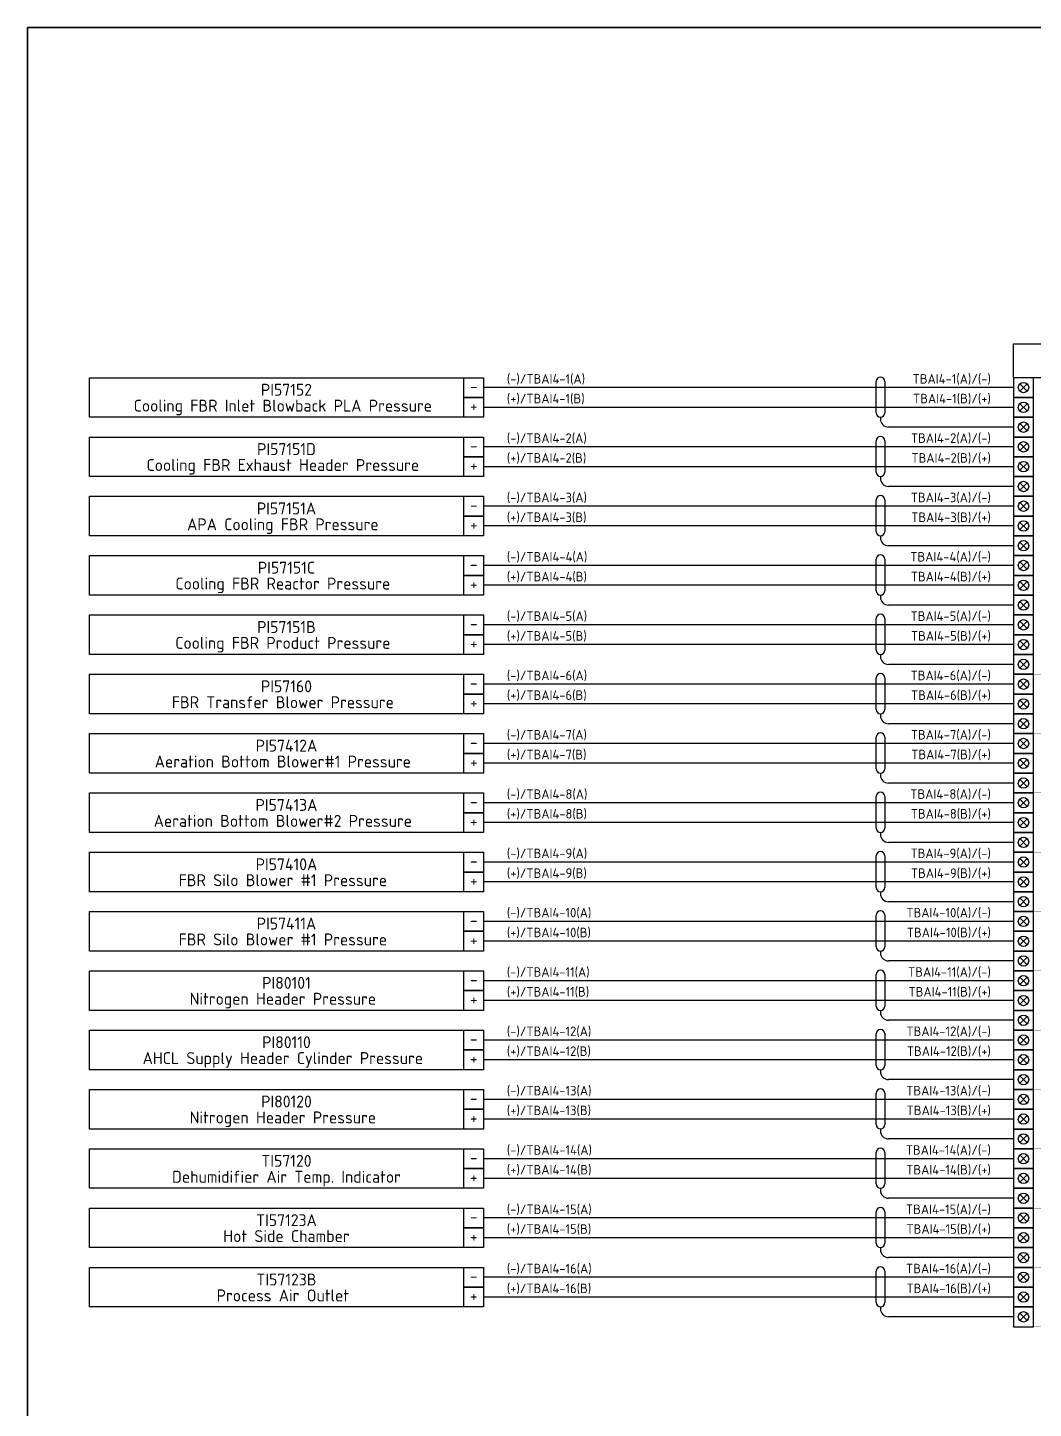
# Model space of a CAD drawing. Header units: inches. Extents: x 579627 to 667544, y 458630 to 507164.
# Drawn here: x 628174 to 629438, y 498140 to 499876 of the extents above; entities that cross this region are included whole.
import ezdxf
from ezdxf.enums import TextEntityAlignment as Align

# ---------------------------------------------------------------- set-up
doc = ezdxf.new("R2010")
doc.units = ezdxf.units.IN
doc.header["$MEASUREMENT"] = 0
doc.layers.add('HELPPOINT', color=7, linetype='Continuous')
doc.layers.add('power', color=7, linetype='Continuous')
doc.styles.add('HTX11', font='O8111901')
doc.styles.add('ISO3098B', font='ISO3098B.shx')

# ---------------------------------------------------------------- blocks, each defined once
blk = doc.blocks.new('TPA')
at = {"layer": 'HELPPOINT', "color": 4, "lineweight": 35}
for p, q in [((562706.8, 501946.4), (562706.8, 505019.3)), ((562706.8, 505019.3), (567131, 505019.3)), ((562706.8, 501946.4), (562706.8, 505019.3)), ((562706.8, 505019.3), (567131, 505019.3))]:
    blk.add_line(p, q, dxfattribs=at)
at = {"style": 'HTX11'}
for tag, p in [('A', (566704.3, 502037.1)), ('B', (567038.2, 501963.3))]:
    blk.add_attdef(tag, text='', height=16.8, dxfattribs=at).set_placement(p, align=Align.MIDDLE_CENTER)

msp = doc.modelspace()

# ---------------------------------------------------------------- linework, layer by layer
at = {"color": 4}
for p, q in [((629413.3, 499423.8), (628747.3, 499423.8)), ((629413.3, 499349.2), (628747.3, 499349.2)), ((629413.3, 499274.6), (628747.3, 499274.6)), ((629413.3, 499200), (628747.3, 499200)), ((629413.3, 499125.4), (628747.3, 499125.4)), ((629413.3, 499050.8), (628747.3, 499050.8)), ((629413.3, 498976.2), (628747.3, 498976.2)), ((629413.3, 498901.7), (628747.3, 498901.7)), ((629413.3, 498827.1), (628747.3, 498827.1)), ((629413.3, 498752.5), (628747.3, 498752.5)), ((629413.3, 498677.9), (628747.3, 498677.9)), ((629413.3, 498603.3), (628747.3, 498603.3)), ((629413.3, 498528.7), (628747.3, 498528.7)), ((629413.3, 498454.1), (628747.3, 498454.1)), ((629413.3, 498379.6), (628747.3, 498379.6)), ((629413.3, 498305), (628747.3, 498305))]:
    msp.add_line(p, q, dxfattribs=at)
at = {"color": 1}
for p, q in [((629430.4, 499428.4), (629421.1, 499419.1)), ((629421.1, 499428.4), (629430.4, 499419.1)), ((629430.4, 499353.8), (629421.1, 499344.5)), ((629421.1, 499353.8), (629430.4, 499344.5)), ((629430.4, 499279.2), (629421.1, 499270)), ((629421.1, 499279.2), (629430.4, 499270)), ((629430.4, 499204.6), (629421.1, 499195.4)), ((629421.1, 499204.6), (629430.4, 499195.4)), ((629430.4, 499130), (629421.1, 499120.8)), ((629421.1, 499130), (629430.4, 499120.8)), ((629430.4, 499055.5), (629421.1, 499046.2)), ((629421.1, 499055.5), (629430.4, 499046.2)), ((629430.4, 498980.9), (629421.1, 498971.6)), ((629421.1, 498980.9), (629430.4, 498971.6)), ((629430.4, 498906.3), (629421.1, 498897)), ((629421.1, 498906.3), (629430.4, 498897)), ((629430.4, 498831.7), (629421.1, 498822.4)), ((629421.1, 498831.7), (629430.4, 498822.4)), ((629430.4, 498757.1), (629421.1, 498747.9)), ((629421.1, 498757.1), (629430.4, 498747.9)), ((629430.4, 498682.5), (629421.1, 498673.3)), ((629421.1, 498682.5), (629430.4, 498673.3)), ((629430.4, 498607.9), (629421.1, 498598.7)), ((629421.1, 498607.9), (629430.4, 498598.7)), ((629430.4, 498533.4), (629421.1, 498524.1)), ((629421.1, 498533.4), (629430.4, 498524.1)), ((629430.4, 498458.8), (629421.1, 498449.5)), ((629421.1, 498458.8), (629430.4, 498449.5)), ((629430.4, 498384.2), (629421.1, 498374.9)), ((629421.1, 498384.2), (629430.4, 498374.9)), ((629430.4, 498309.6), (629421.1, 498300.4)), ((629421.1, 498309.6), (629430.4, 498300.4))]:
    msp.add_line(p, q, dxfattribs=at)
at = {"color": 0}
for p, q in [((629430.4, 499403.5), (629421.1, 499394.3)), ((629421.1, 499403.5), (629430.4, 499394.3)), ((629413.3, 499398.9), (628747.3, 499398.9)), ((629413.3, 499324.3), (628747.3, 499324.3)), ((629430.4, 499328.9), (629421.1, 499319.7)), ((629421.1, 499328.9), (629430.4, 499319.7)), ((629413.3, 499249.7), (628747.3, 499249.7)), ((629430.4, 499254.3), (629421.1, 499245.1)), ((629421.1, 499254.3), (629430.4, 499245.1)), ((629430.4, 499179.8), (629421.1, 499170.5)), ((629421.1, 499179.8), (629430.4, 499170.5)), ((629413.3, 499175.1), (628747.3, 499175.1)), ((629413.3, 499100.6), (628747.3, 499100.6)), ((629430.4, 499105.2), (629421.1, 499095.9)), ((629421.1, 499105.2), (629430.4, 499095.9)), ((629413.3, 499026), (628747.3, 499026)), ((629430.4, 499030.6), (629421.1, 499021.3)), ((629421.1, 499030.6), (629430.4, 499021.3)), ((629413.3, 498951.4), (628747.3, 498951.4)), ((629430.4, 498956), (629421.1, 498946.8)), ((629421.1, 498956), (629430.4, 498946.8)), ((629413.3, 498876.8), (628747.3, 498876.8)), ((629430.4, 498881.4), (629421.1, 498872.2)), ((629421.1, 498881.4), (629430.4, 498872.2)), ((629413.3, 498802.2), (628747.3, 498802.2)), ((629430.4, 498806.8), (629421.1, 498797.6)), ((629421.1, 498806.8), (629430.4, 498797.6)), ((629413.3, 498727.6), (628747.3, 498727.6)), ((629430.4, 498732.3), (629421.1, 498723)), ((629421.1, 498732.3), (629430.4, 498723)), ((629430.4, 498657.7), (629421.1, 498648.4)), ((629421.1, 498657.7), (629430.4, 498648.4)), ((629413.3, 498653), (628747.3, 498653)), ((629413.3, 498578.5), (628747.3, 498578.5)), ((629430.4, 498583.1), (629421.1, 498573.8)), ((629421.1, 498583.1), (629430.4, 498573.8)), ((629413.3, 498503.9), (628747.3, 498503.9)), ((629430.4, 498508.5), (629421.1, 498499.2)), ((629421.1, 498508.5), (629430.4, 498499.2)), ((629430.4, 498433.9), (629421.1, 498424.7)), ((629421.1, 498433.9), (629430.4, 498424.7)), ((629413.3, 498429.3), (628747.3, 498429.3)), ((629413.3, 498354.7), (628747.3, 498354.7)), ((629430.4, 498359.3), (629421.1, 498350.1)), ((629421.1, 498359.3), (629430.4, 498350.1)), ((629413.3, 498280.1), (628747.3, 498280.1)), ((629430.4, 498284.7), (629421.1, 498275.5)), ((629421.1, 498284.7), (629430.4, 498275.5))]:
    msp.add_line(p, q, dxfattribs=at)
at = {"color": 3}
for p, q in [((629246.1, 499386.5), (629246.1, 499384)), ((629413.3, 499374), (629256.1, 499374)), ((629430.4, 499378.7), (629421.1, 499369.4)), ((629421.1, 499378.7), (629430.4, 499369.4)), ((629246.1, 499311.9), (629246.1, 499309.4)), ((629413.3, 499299.4), (629256.1, 499299.4)), ((629430.4, 499304.1), (629421.1, 499294.8)), ((629421.1, 499304.1), (629430.4, 499294.8)), ((629246.1, 499237.3), (629246.1, 499234.9)), ((629430.4, 499229.5), (629421.1, 499220.2)), ((629421.1, 499229.5), (629430.4, 499220.2)), ((629413.3, 499224.9), (629256.1, 499224.9)), ((629246.1, 499162.7), (629246.1, 499160.3)), ((629413.3, 499150.3), (629256.1, 499150.3)), ((629430.4, 499154.9), (629421.1, 499145.7)), ((629421.1, 499154.9), (629430.4, 499145.7)), ((629246.1, 499088.1), (629246.1, 499085.7)), ((629413.3, 499075.7), (629256.1, 499075.7)), ((629430.4, 499080.3), (629421.1, 499071.1)), ((629421.1, 499080.3), (629430.4, 499071.1)), ((629246.1, 499013.6), (629246.1, 499011.1)), ((629430.4, 499005.7), (629421.1, 498996.5)), ((629421.1, 499005.7), (629430.4, 498996.5)), ((629413.3, 499001.1), (629256.1, 499001.1)), ((629246.1, 498939), (629246.1, 498936.5)), ((629413.3, 498926.5), (629256.1, 498926.5)), ((629430.4, 498931.1), (629421.1, 498921.9)), ((629421.1, 498931.1), (629430.4, 498921.9)), ((629246.1, 498864.4), (629246.1, 498861.9)), ((629413.3, 498851.9), (629256.1, 498851.9)), ((629430.4, 498856.6), (629421.1, 498847.3)), ((629421.1, 498856.6), (629430.4, 498847.3)), ((629246.1, 498789.8), (629246.1, 498787.3)), ((629430.4, 498782), (629421.1, 498772.7)), ((629421.1, 498782), (629430.4, 498772.7)), ((629413.3, 498777.3), (629256.1, 498777.3)), ((629246.1, 498715.2), (629246.1, 498712.8)), ((629413.3, 498702.8), (629256.1, 498702.8)), ((629430.4, 498707.4), (629421.1, 498698.1)), ((629421.1, 498707.4), (629430.4, 498698.1)), ((629246.1, 498640.6), (629246.1, 498638.2)), ((629413.3, 498628.2), (629256.1, 498628.2)), ((629430.4, 498632.8), (629421.1, 498623.6)), ((629421.1, 498632.8), (629430.4, 498623.6)), ((629246.1, 498566), (629246.1, 498563.6)), ((629413.3, 498553.6), (629256.1, 498553.6)), ((629430.4, 498558.2), (629421.1, 498549)), ((629421.1, 498558.2), (629430.4, 498549)), ((629246.1, 498491.5), (629246.1, 498489)), ((629430.4, 498483.6), (629421.1, 498474.4)), ((629421.1, 498483.6), (629430.4, 498474.4)), ((629413.3, 498479), (629256.1, 498479)), ((629246.1, 498416.9), (629246.1, 498414.4)), ((629413.3, 498404.4), (629256.1, 498404.4)), ((629430.4, 498409), (629421.1, 498399.8)), ((629421.1, 498409), (629430.4, 498399.8)), ((629246.1, 498342.3), (629246.1, 498339.8)), ((629413.3, 498329.8), (629256.1, 498329.8)), ((629430.4, 498334.5), (629421.1, 498325.2)), ((629421.1, 498334.5), (629430.4, 498325.2)), ((629246.1, 498267.7), (629246.1, 498265.3)), ((629430.4, 498259.9), (629421.1, 498250.6)), ((629421.1, 498259.9), (629430.4, 498250.6)), ((629413.3, 498255.3), (629256.1, 498255.3))]:
    msp.add_line(p, q, dxfattribs=at)
at = {"color": 4}
msp.add_lwpolyline([(629413.3, 499478.7), (629594.7, 499478.7), (629594.7, 499436.2), (629413.3, 499436.2)], close=True, dxfattribs=at)
at = {"color": 2}
for points in [[(628252, 499436.2), (628747.3, 499436.2), (628747.3, 499386.5), (628252, 499386.5)], [(628252, 499361.6), (628747.3, 499361.6), (628747.3, 499311.9), (628252, 499311.9)], [(628252, 499287), (628747.3, 499287), (628747.3, 499237.3), (628252, 499237.3)], [(628252, 499212.4), (628747.3, 499212.4), (628747.3, 499162.7), (628252, 499162.7)], [(628252, 499137.8), (628747.3, 499137.8), (628747.3, 499088.1), (628252, 499088.1)], [(628252, 499063.3), (628747.3, 499063.3), (628747.3, 499013.5), (628252, 499013.5)], [(628252, 498988.7), (628747.3, 498988.7), (628747.3, 498939), (628252, 498939)], [(628252, 498914.1), (628747.3, 498914.1), (628747.3, 498864.4), (628252, 498864.4)], [(628252, 498839.5), (628747.3, 498839.5), (628747.3, 498789.8), (628252, 498789.8)], [(628252, 498764.9), (628747.3, 498764.9), (628747.3, 498715.2), (628252, 498715.2)], [(628252, 498690.3), (628747.3, 498690.3), (628747.3, 498640.6), (628252, 498640.6)], [(628252, 498615.7), (628747.3, 498615.7), (628747.3, 498566), (628252, 498566)], [(628252, 498541.2), (628747.3, 498541.2), (628747.3, 498491.4), (628252, 498491.4)], [(628252, 498466.6), (628747.3, 498466.6), (628747.3, 498416.9), (628252, 498416.9)], [(628252, 498392), (628747.3, 498392), (628747.3, 498342.3), (628252, 498342.3)], [(628252, 498317.4), (628747.3, 498317.4), (628747.3, 498267.7), (628252, 498267.7)]]:
    msp.add_lwpolyline(points, close=True, dxfattribs=at)
at = {"color": 0}
for points in [[(628722.4, 499436.2), (628747.3, 499436.2), (628747.3, 499411.3), (628722.4, 499411.3)], [(628722.4, 499411.3), (628747.3, 499411.3), (628747.3, 499386.5), (628722.4, 499386.5)], [(629438.2, 499411.3), (629413.3, 499411.3), (629413.3, 499386.5), (629438.2, 499386.5)], [(628722.4, 499361.6), (628747.3, 499361.6), (628747.3, 499336.7), (628722.4, 499336.7)], [(628722.4, 499336.7), (628747.3, 499336.7), (628747.3, 499311.9), (628722.4, 499311.9)], [(629438.2, 499336.7), (629413.3, 499336.7), (629413.3, 499311.9), (629438.2, 499311.9)], [(628722.4, 499287), (628747.3, 499287), (628747.3, 499262.2), (628722.4, 499262.2)], [(628722.4, 499262.2), (628747.3, 499262.2), (628747.3, 499237.3), (628722.4, 499237.3)], [(629438.2, 499262.2), (629413.3, 499262.2), (629413.3, 499237.3), (629438.2, 499237.3)], [(628722.4, 499212.4), (628747.3, 499212.4), (628747.3, 499187.6), (628722.4, 499187.6)], [(628722.4, 499187.6), (628747.3, 499187.6), (628747.3, 499162.7), (628722.4, 499162.7)], [(629438.2, 499187.6), (629413.3, 499187.6), (629413.3, 499162.7), (629438.2, 499162.7)], [(628722.4, 499137.8), (628747.3, 499137.8), (628747.3, 499113), (628722.4, 499113)], [(628722.4, 499113), (628747.3, 499113), (628747.3, 499088.1), (628722.4, 499088.1)], [(629438.2, 499113), (629413.3, 499113), (629413.3, 499088.1), (629438.2, 499088.1)], [(628722.4, 499063.3), (628747.3, 499063.3), (628747.3, 499038.4), (628722.4, 499038.4)], [(628722.4, 499038.4), (628747.3, 499038.4), (628747.3, 499013.5), (628722.4, 499013.5)], [(629438.2, 499038.4), (629413.3, 499038.4), (629413.3, 499013.5), (629438.2, 499013.5)], [(628722.4, 498988.7), (628747.3, 498988.7), (628747.3, 498963.8), (628722.4, 498963.8)], [(628722.4, 498963.8), (628747.3, 498963.8), (628747.3, 498939), (628722.4, 498939)], [(629438.2, 498963.8), (629413.3, 498963.8), (629413.3, 498939), (629438.2, 498939)], [(628722.4, 498914.1), (628747.3, 498914.1), (628747.3, 498889.2), (628722.4, 498889.2)], [(628722.4, 498889.2), (628747.3, 498889.2), (628747.3, 498864.4), (628722.4, 498864.4)], [(629438.2, 498889.2), (629413.3, 498889.2), (629413.3, 498864.4), (629438.2, 498864.4)], [(628722.4, 498839.5), (628747.3, 498839.5), (628747.3, 498814.6), (628722.4, 498814.6)], [(628722.4, 498814.6), (628747.3, 498814.6), (628747.3, 498789.8), (628722.4, 498789.8)], [(629438.2, 498814.6), (629413.3, 498814.6), (629413.3, 498789.8), (629438.2, 498789.8)], [(628722.4, 498764.9), (628747.3, 498764.9), (628747.3, 498740.1), (628722.4, 498740.1)], [(628722.4, 498740.1), (628747.3, 498740.1), (628747.3, 498715.2), (628722.4, 498715.2)], [(629438.2, 498740.1), (629413.3, 498740.1), (629413.3, 498715.2), (629438.2, 498715.2)], [(628722.4, 498690.3), (628747.3, 498690.3), (628747.3, 498665.5), (628722.4, 498665.5)], [(628722.4, 498665.5), (628747.3, 498665.5), (628747.3, 498640.6), (628722.4, 498640.6)], [(629438.2, 498665.5), (629413.3, 498665.5), (629413.3, 498640.6), (629438.2, 498640.6)], [(628722.4, 498615.7), (628747.3, 498615.7), (628747.3, 498590.9), (628722.4, 498590.9)], [(628722.4, 498590.9), (628747.3, 498590.9), (628747.3, 498566), (628722.4, 498566)], [(629438.2, 498590.9), (629413.3, 498590.9), (629413.3, 498566), (629438.2, 498566)], [(628722.4, 498541.2), (628747.3, 498541.2), (628747.3, 498516.3), (628722.4, 498516.3)], [(628722.4, 498516.3), (628747.3, 498516.3), (628747.3, 498491.4), (628722.4, 498491.4)], [(629438.2, 498516.3), (629413.3, 498516.3), (629413.3, 498491.4), (629438.2, 498491.4)], [(628722.4, 498466.6), (628747.3, 498466.6), (628747.3, 498441.7), (628722.4, 498441.7)], [(628722.4, 498441.7), (628747.3, 498441.7), (628747.3, 498416.9), (628722.4, 498416.9)], [(629438.2, 498441.7), (629413.3, 498441.7), (629413.3, 498416.9), (629438.2, 498416.9)], [(628722.4, 498392), (628747.3, 498392), (628747.3, 498367.1), (628722.4, 498367.1)], [(628722.4, 498367.1), (628747.3, 498367.1), (628747.3, 498342.3), (628722.4, 498342.3)], [(629438.2, 498367.1), (629413.3, 498367.1), (629413.3, 498342.3), (629438.2, 498342.3)], [(628722.4, 498317.4), (628747.3, 498317.4), (628747.3, 498292.5), (628722.4, 498292.5)], [(628722.4, 498292.5), (628747.3, 498292.5), (628747.3, 498267.7), (628722.4, 498267.7)], [(629438.2, 498292.5), (629413.3, 498292.5), (629413.3, 498267.7), (629438.2, 498267.7)]]:
    msp.add_lwpolyline(points, close=True, dxfattribs=at)
at = {"color": 3}
for points in [[(629240.6, 499392), (629240.6, 499392), (629240.6, 499431.5)], [(629251.6, 499431.5), (629251.6, 499392)], [(629240.6, 499317.4), (629240.6, 499317.4), (629240.6, 499356.9)], [(629251.6, 499356.9), (629251.6, 499317.4)], [(629240.6, 499242.8), (629240.6, 499242.8), (629240.6, 499282.4)], [(629251.6, 499282.4), (629251.6, 499242.8)], [(629240.6, 499168.2), (629240.6, 499168.2), (629240.6, 499207.8)], [(629251.6, 499207.8), (629251.6, 499168.2)], [(629240.6, 499093.6), (629240.6, 499093.6), (629240.6, 499133.2)], [(629251.6, 499133.2), (629251.6, 499093.6)], [(629240.6, 499019.1), (629240.6, 499019.1), (629240.6, 499058.6)], [(629251.6, 499058.6), (629251.6, 499019.1)], [(629240.6, 498944.5), (629240.6, 498944.5), (629240.6, 498984)], [(629251.6, 498984), (629251.6, 498944.5)], [(629240.6, 498869.9), (629240.6, 498869.9), (629240.6, 498909.4)], [(629251.6, 498909.4), (629251.6, 498869.9)], [(629240.6, 498795.3), (629240.6, 498795.3), (629240.6, 498834.9)], [(629251.6, 498834.9), (629251.6, 498795.3)], [(629240.6, 498720.7), (629240.6, 498720.7), (629240.6, 498760.3)], [(629251.6, 498760.3), (629251.6, 498720.7)], [(629240.6, 498646.1), (629240.6, 498646.1), (629240.6, 498685.7)], [(629251.6, 498685.7), (629251.6, 498646.1)], [(629240.6, 498571.5), (629240.6, 498571.5), (629240.6, 498611.1)], [(629251.6, 498611.1), (629251.6, 498571.5)], [(629240.6, 498497), (629240.6, 498497), (629240.6, 498536.5)], [(629251.6, 498536.5), (629251.6, 498497)], [(629240.6, 498422.4), (629240.6, 498422.4), (629240.6, 498461.9)], [(629251.6, 498461.9), (629251.6, 498422.4)], [(629240.6, 498347.8), (629240.6, 498347.8), (629240.6, 498387.3)], [(629251.6, 498387.3), (629251.6, 498347.8)], [(629240.6, 498273.2), (629240.6, 498273.2), (629240.6, 498312.8)], [(629251.6, 498312.8), (629251.6, 498273.2)]]:
    msp.add_lwpolyline(points, dxfattribs=at)
at = {"color": 0, "const_width": 0.3}
for points in [[(629413.3, 499436.2), (629594.7, 499436.2), (629594.7, 499361.6), (629413.3, 499361.6), (629413.3, 499436.2)], [(629413.3, 499361.6), (629594.7, 499361.6), (629594.7, 499287), (629413.3, 499287), (629413.3, 499361.6)], [(629413.3, 499287), (629594.7, 499287), (629594.7, 499212.4), (629413.3, 499212.4), (629413.3, 499287)], [(629413.3, 499212.4), (629594.7, 499212.4), (629594.7, 499137.8), (629413.3, 499137.8), (629413.3, 499212.4)], [(629413.3, 499137.8), (629594.7, 499137.8), (629594.7, 499063.3), (629413.3, 499063.3), (629413.3, 499137.8)], [(629413.3, 499063.3), (629594.7, 499063.3), (629594.7, 498988.7), (629413.3, 498988.7), (629413.3, 499063.3)], [(629413.3, 498988.7), (629594.7, 498988.7), (629594.7, 498914.1), (629413.3, 498914.1), (629413.3, 498988.7)], [(629413.3, 498914.1), (629594.7, 498914.1), (629594.7, 498839.5), (629413.3, 498839.5), (629413.3, 498914.1)], [(629413.3, 498839.5), (629594.7, 498839.5), (629594.7, 498764.9), (629413.3, 498764.9), (629413.3, 498839.5)], [(629413.3, 498764.9), (629594.7, 498764.9), (629594.7, 498690.3), (629413.3, 498690.3), (629413.3, 498764.9)], [(629413.3, 498690.3), (629594.7, 498690.3), (629594.7, 498615.7), (629413.3, 498615.7), (629413.3, 498690.3)], [(629413.3, 498615.7), (629594.7, 498615.7), (629594.7, 498541.2), (629413.3, 498541.2), (629413.3, 498615.7)], [(629413.3, 498541.2), (629594.7, 498541.2), (629594.7, 498466.6), (629413.3, 498466.6), (629413.3, 498541.2)], [(629413.3, 498466.6), (629594.7, 498466.6), (629594.7, 498392), (629413.3, 498392), (629413.3, 498466.6)], [(629413.3, 498392), (629594.7, 498392), (629594.7, 498317.4), (629413.3, 498317.4), (629413.3, 498392)], [(629413.3, 498317.4), (629594.7, 498317.4), (629594.7, 498242.8), (629413.3, 498242.8), (629413.3, 498317.4)]]:
    msp.add_lwpolyline(points, dxfattribs=at)
at = {"color": 1}
for points in [[(629438.2, 499436.2), (629413.3, 499436.2), (629413.3, 499411.3), (629438.2, 499411.3)], [(629438.2, 499361.6), (629413.3, 499361.6), (629413.3, 499336.7), (629438.2, 499336.7)], [(629438.2, 499287), (629413.3, 499287), (629413.3, 499262.2), (629438.2, 499262.2)], [(629438.2, 499212.4), (629413.3, 499212.4), (629413.3, 499187.6), (629438.2, 499187.6)], [(629438.2, 499137.8), (629413.3, 499137.8), (629413.3, 499113), (629438.2, 499113)], [(629438.2, 499063.3), (629413.3, 499063.3), (629413.3, 499038.4), (629438.2, 499038.4)], [(629438.2, 498988.7), (629413.3, 498988.7), (629413.3, 498963.8), (629438.2, 498963.8)], [(629438.2, 498914.1), (629413.3, 498914.1), (629413.3, 498889.2), (629438.2, 498889.2)], [(629438.2, 498839.5), (629413.3, 498839.5), (629413.3, 498814.6), (629438.2, 498814.6)], [(629438.2, 498764.9), (629413.3, 498764.9), (629413.3, 498740.1), (629438.2, 498740.1)], [(629438.2, 498690.3), (629413.3, 498690.3), (629413.3, 498665.5), (629438.2, 498665.5)], [(629438.2, 498615.7), (629413.3, 498615.7), (629413.3, 498590.9), (629438.2, 498590.9)], [(629438.2, 498541.2), (629413.3, 498541.2), (629413.3, 498516.3), (629438.2, 498516.3)], [(629438.2, 498466.6), (629413.3, 498466.6), (629413.3, 498441.7), (629438.2, 498441.7)], [(629438.2, 498392), (629413.3, 498392), (629413.3, 498367.1), (629438.2, 498367.1)], [(629438.2, 498317.4), (629413.3, 498317.4), (629413.3, 498292.5), (629438.2, 498292.5)]]:
    msp.add_lwpolyline(points, close=True, dxfattribs=at)
at = {"color": 3}
for points in [[(629438.2, 499386.5), (629413.3, 499386.5), (629413.3, 499361.6), (629438.2, 499361.6)], [(629438.2, 499311.9), (629413.3, 499311.9), (629413.3, 499287), (629438.2, 499287)], [(629438.2, 499237.3), (629413.3, 499237.3), (629413.3, 499212.4), (629438.2, 499212.4)], [(629438.2, 499162.7), (629413.3, 499162.7), (629413.3, 499137.8), (629438.2, 499137.8)], [(629438.2, 499088.1), (629413.3, 499088.1), (629413.3, 499063.3), (629438.2, 499063.3)], [(629438.2, 499013.5), (629413.3, 499013.5), (629413.3, 498988.7), (629438.2, 498988.7)], [(629438.2, 498939), (629413.3, 498939), (629413.3, 498914.1), (629438.2, 498914.1)], [(629438.2, 498864.4), (629413.3, 498864.4), (629413.3, 498839.5), (629438.2, 498839.5)], [(629438.2, 498789.8), (629413.3, 498789.8), (629413.3, 498764.9), (629438.2, 498764.9)], [(629438.2, 498715.2), (629413.3, 498715.2), (629413.3, 498690.3), (629438.2, 498690.3)], [(629438.2, 498640.6), (629413.3, 498640.6), (629413.3, 498615.7), (629438.2, 498615.7)], [(629438.2, 498566), (629413.3, 498566), (629413.3, 498541.2), (629438.2, 498541.2)], [(629438.2, 498491.4), (629413.3, 498491.4), (629413.3, 498466.6), (629438.2, 498466.6)], [(629438.2, 498416.9), (629413.3, 498416.9), (629413.3, 498392), (629438.2, 498392)], [(629438.2, 498342.3), (629413.3, 498342.3), (629413.3, 498317.4), (629438.2, 498317.4)], [(629438.2, 498267.7), (629413.3, 498267.7), (629413.3, 498242.8), (629438.2, 498242.8)]]:
    msp.add_lwpolyline(points, close=True, dxfattribs=at)
at = {"color": 1}
for centre in [(629425.8, 499423.8), (629425.8, 499349.2), (629425.8, 499274.6), (629425.8, 499200), (629425.8, 499125.4), (629425.8, 499050.8), (629425.8, 498976.2), (629425.8, 498901.7), (629425.8, 498827.1), (629425.8, 498752.5), (629425.8, 498677.9), (629425.8, 498603.3), (629425.8, 498528.7), (629425.8, 498454.1), (629425.8, 498379.6), (629425.8, 498305)]:
    msp.add_circle(centre, 6.54, dxfattribs=at)
at = {"color": 0}
for centre in [(629425.8, 499398.9), (629425.8, 499324.3), (629425.8, 499249.7), (629425.8, 499175.1), (629425.8, 499100.6), (629425.8, 499026), (629425.8, 498951.4), (629425.8, 498876.8), (629425.8, 498802.2), (629425.8, 498727.6), (629425.8, 498653), (629425.8, 498578.5), (629425.8, 498503.9), (629425.8, 498429.3), (629425.8, 498354.7), (629425.8, 498280.1)]:
    msp.add_circle(centre, 6.54, dxfattribs=at)
at = {"color": 3}
for centre in [(629425.8, 499374), (629425.8, 499299.4), (629425.8, 499224.9), (629425.8, 499150.3), (629425.8, 499075.7), (629425.8, 499001.1), (629425.8, 498926.5), (629425.8, 498851.9), (629425.8, 498777.3), (629425.8, 498702.8), (629425.8, 498628.2), (629425.8, 498553.6), (629425.8, 498479), (629425.8, 498404.4), (629425.8, 498329.8), (629425.8, 498255.3)]:
    msp.add_circle(centre, 6.54, dxfattribs=at)
for centre, radius, start, end in [((629246.1, 499431.5), 5.5, 0, 180), ((629246.1, 499392), 5.5, 180, 0), ((629256.1, 499384), 10, 180, 270), ((629246.1, 499356.9), 5.5, 0, 180), ((629246.1, 499317.4), 5.5, 180, 0), ((629256.1, 499309.4), 10, 180, 270), ((629246.1, 499282.4), 5.5, 0, 180), ((629246.1, 499242.8), 5.5, 180, 0), ((629256.1, 499234.9), 10, 180, 270), ((629246.1, 499207.8), 5.5, 0, 180), ((629246.1, 499168.2), 5.5, 180, 0), ((629256.1, 499160.3), 10, 180, 270), ((629246.1, 499133.2), 5.5, 0, 180), ((629246.1, 499093.6), 5.5, 180, 0), ((629256.1, 499085.7), 10, 180, 270), ((629246.1, 499058.6), 5.5, 0, 180), ((629246.1, 499019.1), 5.5, 180, 0), ((629256.1, 499011.1), 10, 180, 270), ((629246.1, 498984), 5.5, 0, 180), ((629246.1, 498944.5), 5.5, 180, 0), ((629256.1, 498936.5), 10, 180, 270), ((629246.1, 498909.4), 5.5, 0, 180), ((629246.1, 498869.9), 5.5, 180, 0), ((629256.1, 498861.9), 10, 180, 270), ((629246.1, 498834.9), 5.5, 0, 180), ((629246.1, 498795.3), 5.5, 180, 0), ((629256.1, 498787.3), 10, 180, 270), ((629246.1, 498760.3), 5.5, 0, 180), ((629246.1, 498720.7), 5.5, 180, 0), ((629256.1, 498712.8), 10, 180, 270), ((629246.1, 498685.7), 5.5, 0, 180), ((629246.1, 498646.1), 5.5, 180, 0), ((629256.1, 498638.2), 10, 180, 270), ((629246.1, 498611.1), 5.5, 0, 180), ((629246.1, 498571.5), 5.5, 180, 0), ((629256.1, 498563.6), 10, 180, 270), ((629246.1, 498536.5), 5.5, 0, 180), ((629246.1, 498497), 5.5, 180, 0), ((629256.1, 498489), 10, 180, 270), ((629246.1, 498461.9), 5.5, 0, 180), ((629246.1, 498422.4), 5.5, 180, 0), ((629256.1, 498414.4), 10, 180, 270), ((629246.1, 498387.3), 5.5, 0, 180), ((629246.1, 498347.8), 5.5, 180, 0), ((629256.1, 498339.8), 10, 180, 270), ((629246.1, 498312.8), 5.5, 0, 180), ((629246.1, 498273.2), 5.5, 180, 0), ((629256.1, 498265.3), 10, 180, 270)]:
    msp.add_arc(centre, radius, start, end, dxfattribs=at)

# ---------------------------------------------------------------- block references
at = {"xscale": 0.8800000000046566, "yscale": 0.8800000000046566, "zscale": 0.8800000000000001}
msp.add_blockref('TPA', (132992.5, 55459.4), dxfattribs=at)

# ---------------------------------------------------------------- texts
at = {"color": 4, "style": 'ISO3098B'}
for s, p in [('(-)/TBAI4-1(A)', (628776.6, 499428.7)), ('(-)/TBAI4-2(A)', (628776.6, 499354.2)), ('(-)/TBAI4-3(A)', (628776.6, 499279.6)), ('(-)/TBAI4-4(A)', (628776.6, 499205)), ('(-)/TBAI4-5(A)', (628776.6, 499130.4)), ('(-)/TBAI4-6(A)', (628776.6, 499055.8)), ('(-)/TBAI4-7(A)', (628776.6, 498981.2)), ('(-)/TBAI4-8(A)', (628776.6, 498906.6)), ('(-)/TBAI4-9(A)', (628776.6, 498832.1)), ('(-)/TBAI4-10(A)', (628776.6, 498757.5)), ('(-)/TBAI4-11(A)', (628776.6, 498682.9)), ('(-)/TBAI4-12(A)', (628776.6, 498608.3)), ('(-)/TBAI4-13(A)', (628776.6, 498533.7)), ('(-)/TBAI4-14(A)', (628776.6, 498459.1)), ('(-)/TBAI4-15(A)', (628776.6, 498384.5)), ('(-)/TBAI4-16(A)', (628776.6, 498310))]:
    msp.add_text(s, height=12, dxfattribs=at).set_placement(p)
for s, p in [('TBAI4-1(A)/(-)', (629384.8, 499428.7)), ('TBAI4-2(A)/(-)', (629384.8, 499354.2)), ('TBAI4-3(A)/(-)', (629384.8, 499279.6)), ('TBAI4-4(A)/(-)', (629384.8, 499205)), ('TBAI4-5(A)/(-)', (629384.8, 499130.4)), ('TBAI4-6(A)/(-)', (629384.8, 499055.8)), ('TBAI4-7(A)/(-)', (629384.8, 498981.2)), ('TBAI4-8(A)/(-)', (629384.8, 498906.6)), ('TBAI4-9(A)/(-)', (629384.8, 498832.1)), ('TBAI4-10(A)/(-)', (629384.8, 498757.5)), ('TBAI4-11(A)/(-)', (629384.8, 498682.9)), ('TBAI4-12(A)/(-)', (629384.8, 498608.3)), ('TBAI4-13(A)/(-)', (629384.8, 498533.7)), ('TBAI4-14(A)/(-)', (629384.8, 498459.1)), ('TBAI4-15(A)/(-)', (629384.8, 498384.5)), ('TBAI4-16(A)/(-)', (629384.8, 498310))]:
    msp.add_text(s, height=12, dxfattribs=at).set_placement(p, align=Align.RIGHT)
for s, p in [('PI57152', (628499.7, 499421)), ('Cooling FBR Inlet Blowback PLA Pressure ', (628499.7, 499401)), ('PI57151D', (628499.7, 499346.4)), ('Cooling FBR Exhaust Header Pressure ', (628499.7, 499326.4)), ('PI57151A', (628499.7, 499271.8)), ('APA Cooling FBR Pressure ', (628499.7, 499251.8)), ('PI57151C', (628499.7, 499197.3)), ('Cooling FBR Reactor Pressure ', (628499.7, 499177.3)), ('PI57151B', (628499.7, 499122.7)), ('Cooling FBR Product Pressure ', (628499.7, 499102.7)), ('PI57160', (628499.7, 499048.1)), ('FBR Transfer Blower Pressure ', (628499.7, 499028.1)), ('PI57412A', (628499.7, 498973.5)), ('Aeration Bottom Blower#1 Pressure ', (628499.7, 498953.5)), ('PI57413A', (628499.7, 498898.9)), ('Aeration Bottom Blower#2 Pressure ', (628499.7, 498878.9)), ('PI57410A', (628499.7, 498824.3)), ('FBR Silo Blower #1 Pressure ', (628499.7, 498804.3)), ('PI57411A', (628499.7, 498749.8)), ('FBR Silo Blower #1 Pressure ', (628499.7, 498729.8)), ('PI80101', (628499.7, 498675.2)), ('Nitrogen Header Pressure ', (628499.7, 498655.2)), ('PI80110', (628499.7, 498600.6)), ('AHCL Supply Header Cylinder Pressure ', (628499.7, 498580.6)), ('PI80120', (628499.7, 498526)), ('Nitrogen Header Pressure ', (628499.7, 498506)), ('TI57120', (628499.7, 498451.4)), ('Dehumidifier Air Temp. Indicator', (628499.7, 498431.4)), ('TI57123A', (628499.7, 498376.8)), ('Hot Side Chamber', (628499.7, 498356.8)), ('TI57123B', (628499.7, 498302.2)), ('Process Air Outlet ', (628499.7, 498282.2))]:
    msp.add_text(s, height=15, dxfattribs=at).set_placement(p, align=Align.MIDDLE_CENTER)
at = {"color": 0, "style": 'ISO3098B'}
for s, p in [('(+)/TBAI4-1(B)', (628776.6, 499403.9)), ('(+)/TBAI4-2(B)', (628776.6, 499329.3)), ('(+)/TBAI4-3(B)', (628776.6, 499254.7)), ('(+)/TBAI4-4(B)', (628776.6, 499180.1)), ('(+)/TBAI4-5(B)', (628776.6, 499105.5)), ('(+)/TBAI4-6(B)', (628776.6, 499031)), ('(+)/TBAI4-7(B)', (628776.6, 498956.4)), ('(+)/TBAI4-8(B)', (628776.6, 498881.8)), ('(+)/TBAI4-9(B)', (628776.6, 498807.2)), ('(+)/TBAI4-10(B)', (628776.6, 498732.6)), ('(+)/TBAI4-11(B)', (628776.6, 498658)), ('(+)/TBAI4-12(B)', (628776.6, 498583.4)), ('(+)/TBAI4-13(B)', (628776.6, 498508.9)), ('(+)/TBAI4-14(B)', (628776.6, 498434.3)), ('(+)/TBAI4-15(B)', (628776.6, 498359.7)), ('(+)/TBAI4-16(B)', (628776.6, 498285.1))]:
    msp.add_text(s, height=12, dxfattribs=at).set_placement(p)
for s, p in [('TBAI4-1(B)/(+)', (629384.8, 499403.9)), ('TBAI4-2(B)/(+)', (629384.8, 499329.3)), ('TBAI4-3(B)/(+)', (629384.8, 499254.7)), ('TBAI4-4(B)/(+)', (629384.8, 499180.1)), ('TBAI4-5(B)/(+)', (629384.8, 499105.5)), ('TBAI4-6(B)/(+)', (629384.8, 499031)), ('TBAI4-7(B)/(+)', (629384.8, 498956.4)), ('TBAI4-8(B)/(+)', (629384.8, 498881.8)), ('TBAI4-9(B)/(+)', (629384.8, 498807.2)), ('TBAI4-10(B)/(+)', (629384.8, 498732.6)), ('TBAI4-11(B)/(+)', (629384.8, 498658)), ('TBAI4-12(B)/(+)', (629384.8, 498583.4)), ('TBAI4-13(B)/(+)', (629384.8, 498508.9)), ('TBAI4-14(B)/(+)', (629384.8, 498434.3)), ('TBAI4-15(B)/(+)', (629384.8, 498359.7)), ('TBAI4-16(B)/(+)', (629384.8, 498285.1))]:
    msp.add_text(s, height=12, dxfattribs=at).set_placement(p, align=Align.RIGHT)
at = {"layer": 'power', "color": 0, "style": 'ISO3098B'}
for s, p in [('-', (628735.1, 499425.4)), ('+', (628735.1, 499400.6)), ('-', (628735.1, 499350.8)), ('+', (628735.1, 499326)), ('-', (628735.1, 499276.2)), ('+', (628735.1, 499251.4)), ('-', (628735.1, 499201.7)), ('+', (628735.1, 499176.8)), ('-', (628735.1, 499127.1)), ('+', (628735.1, 499102.3)), ('-', (628735.1, 499052.5)), ('+', (628735.1, 499027.7)), ('-', (628735.1, 498977.9)), ('+', (628735.1, 498953.1)), ('-', (628735.1, 498903.3)), ('+', (628735.1, 498878.5)), ('-', (628735.1, 498828.7)), ('+', (628735.1, 498803.9)), ('-', (628735.1, 498754.1)), ('+', (628735.1, 498729.3)), ('-', (628735.1, 498679.6)), ('+', (628735.1, 498654.7)), ('-', (628735.1, 498605)), ('+', (628735.1, 498580.2)), ('-', (628735.1, 498530.4)), ('+', (628735.1, 498505.6)), ('-', (628735.1, 498455.8)), ('+', (628735.1, 498431)), ('-', (628735.1, 498381.2)), ('+', (628735.1, 498356.4)), ('-', (628735.1, 498306.6)), ('+', (628735.1, 498281.8))]:
    msp.add_text(s, height=15, dxfattribs=at).set_placement(p, align=Align.MIDDLE_CENTER)

doc.saveas('drawing.dxf')
